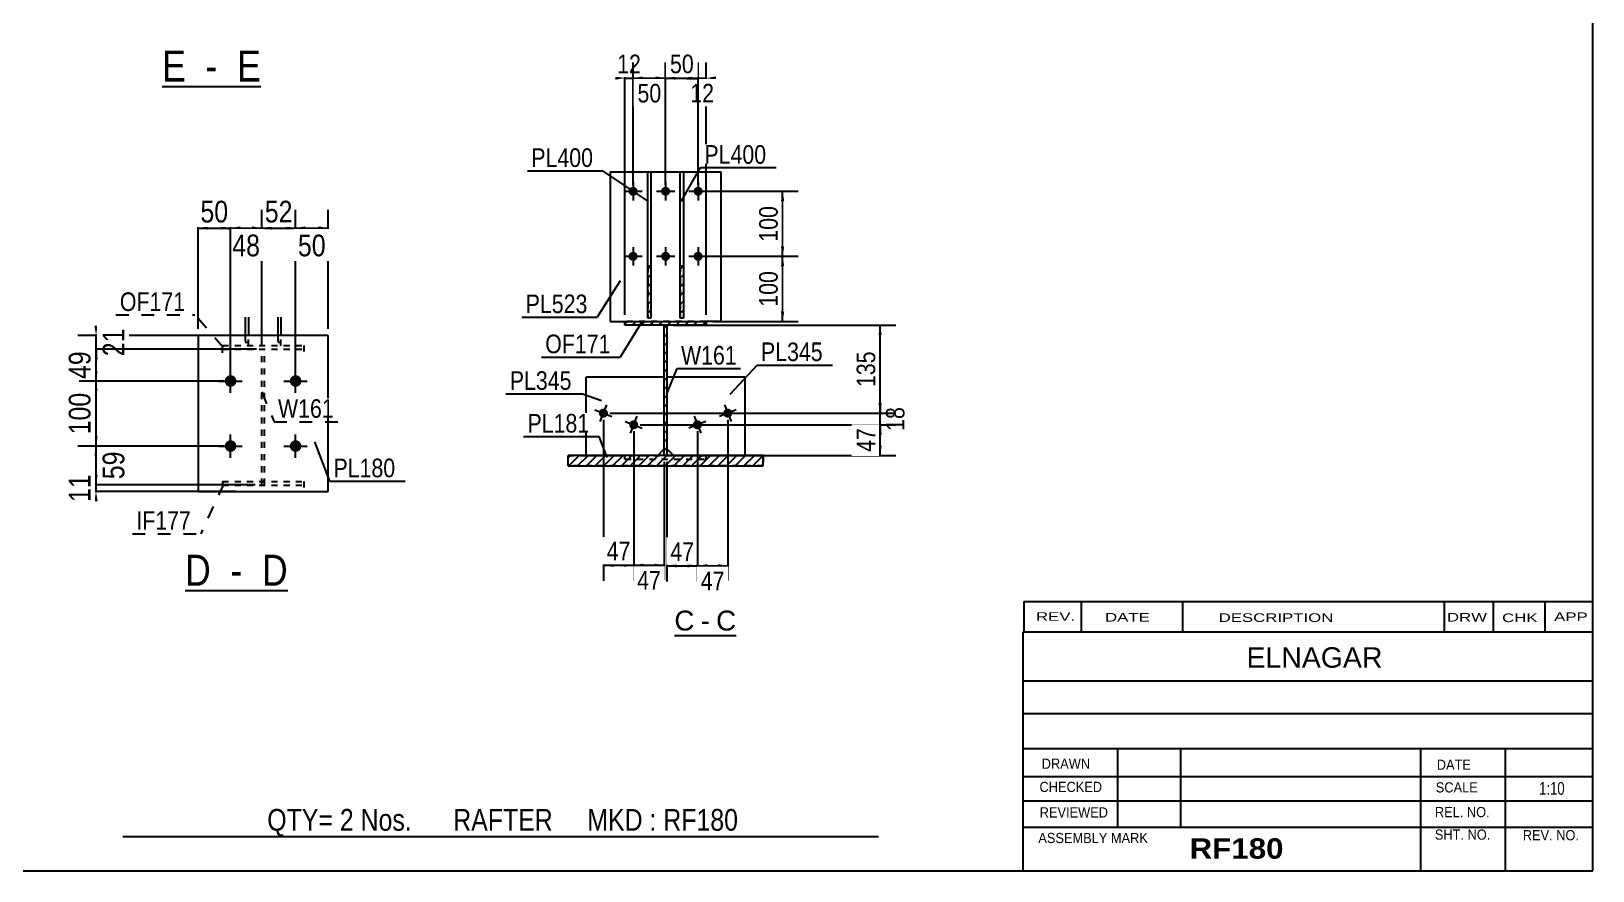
# Model space of a CAD drawing. Header units: millimetres. Extents: x -26 to 376, y -206 to 71.
# Drawn here: x 136.3 to 376.5, y -206.1 to -77.1 of the extents above; entities that cross this region are included whole.
import ezdxf

# ---------------------------------------------------------------- set-up
doc = ezdxf.new("R2010")
doc.units = ezdxf.units.MM
doc.linetypes.add('DXK_LINE_DOT1', pattern=[1.8814, 0.9407, -0.9407])
doc.linetypes.add('DXK_LINE_DOT2', pattern=[3.9198, 1.9599, -1.9599])
doc.styles.add('Arial', font='ARIAL.TTF', dxfattribs={"height": 0.2})
doc.styles.add('Arial Bold', font='ARIALBD.TTF', dxfattribs={"height": 0.2})
doc.styles.add('Arial Narrow', font='ARIALN.TTF', dxfattribs={"height": 0.2})

# ---------------------------------------------------------------- blocks, each defined once
blk = doc.blocks.new('Unknown-623535673-3405')
at = {"color": 5, "linetype": 'Continuous'}
for p, q in [((376.47, -206.14), (376.47, 70.86)), ((-23.53, -206.14), (376.47, -206.14))]:
    blk.add_line(p, q, dxfattribs=at)
blk = doc.blocks.new('Unknown-623535673-12 - 1298')
at = {"color": 7, "linetype": 'Continuous'}
blk.add_line((235.2, -169.95), (244.7, -169.95), dxfattribs=at)
at = {"color": 0, "linetype": 'Continuous'}
blk.add_wipeout([(238.28, -169.2), (238.28, -166), (235.2, -166), (235.2, -169.2)], dxfattribs=at)
blk.add_wipeout([(240.66, -169.2), (240.66, -166), (239.24, -166), (239.24, -169.2)], dxfattribs=at)
at = {"color": 96, "linetype": 'Continuous', "style": 'Arial'}
blk.add_text('C', height=3.06, dxfattribs=at).set_placement((235.2, -169.2))
at = {"color": 0, "linetype": 'Continuous'}
blk.add_wipeout([(244.7, -169.2), (244.7, -166), (241.62, -166), (241.62, -169.2)], dxfattribs=at)
at = {"color": 96, "linetype": 'Continuous', "style": 'Arial'}
for s, p in [('-', (239.24, -169.2)), ('C', (241.62, -169.2))]:
    blk.add_text(s, height=3.06, dxfattribs=at).set_placement(p)
blk = doc.blocks.new('Unknown-623535673-13 - 3703')
at = {"color": 7, "linetype": 'Continuous'}
blk.add_line((159.94, -163.07), (175.72, -163.07), dxfattribs=at)
at = {"color": 0, "linetype": 'Continuous'}
for points in [[(163.9, -162.32), (163.9, -157.32), (159.94, -157.32), (159.94, -162.32)], [(170.27, -162.32), (170.27, -157.32), (165.4, -157.32), (165.4, -162.32)], [(175.72, -162.32), (175.72, -157.32), (171.77, -157.32), (171.77, -162.32)]]:
    blk.add_wipeout(points, dxfattribs=at)
at = {"color": 6, "linetype": 'Continuous', "style": 'Arial Narrow'}
for s, height, p in [('D', 4.77, (159.94, -162.32)), ('D', 4.77, (171.77, -162.32)), (' - ', 4.772, (165.4, -162.32))]:
    blk.add_text(s, height=height, dxfattribs=at).set_placement(p)
blk = doc.blocks.new('Unknown-623535673-14 - 5403')
at = {"color": 7, "linetype": 'Continuous'}
blk.add_line((156.42, -85.55), (171.59, -85.55), dxfattribs=at)
at = {"color": 0, "linetype": 'Continuous'}
for points in [[(160.07, -84.8), (160.07, -79.8), (156.42, -79.8), (156.42, -84.8)], [(166.44, -84.8), (166.44, -79.8), (161.57, -79.8), (161.57, -84.8)], [(171.59, -84.8), (171.59, -79.8), (167.94, -79.8), (167.94, -84.8)]]:
    blk.add_wipeout(points, dxfattribs=at)
at = {"color": 6, "linetype": 'Continuous', "style": 'Arial Narrow'}
for s, height, p in [('E', 4.77, (156.42, -84.8)), ('E', 4.77, (167.94, -84.8)), (' - ', 4.772, (161.57, -84.8))]:
    blk.add_text(s, height=height, dxfattribs=at).set_placement(p)
blk = doc.blocks.new('Part-623535673-1302 - 1298')
at = {"linetype": 'Continuous'}
h = blk.add_hatch(dxfattribs=at)
h.set_pattern_fill('', scale=0.3, style=0, pattern_type=0)
h.set_pattern_definition([(45, (240.1043, -121.6747), (-0.67352, 0.67352), [])])
h.paths.add_polyline_path([(240.1, -122.27), (240.1, -121.67), (227.6, -121.67), (227.6, -122.27)])
at = {"color": 2, "linetype": 'Continuous'}
for p, q in [((227.6, -122.27), (227.6, -121.67)), ((227.6, -121.67), (240.1, -121.67)), ((240.1, -122.27), (227.6, -122.27)), ((240.1, -121.67), (240.1, -122.27))]:
    blk.add_line(p, q, dxfattribs=at)
blk = doc.blocks.new('Part-623535673-1320 - 1298')
at = {"color": 2, "linetype": 'Continuous'}
for p, q in [((225.35, -98.67), (225.35, -121.67)), ((225.35, -98.67), (242.35, -98.67)), ((242.35, -98.67), (242.35, -121.67)), ((225.35, -121.67), (227.6, -121.67)), ((242.35, -121.67), (240.1, -121.67))]:
    blk.add_line(p, q, dxfattribs=at)
at = {"color": 7, "linetype": 'DXK_LINE_DOT1'}
blk.add_line((240.1, -121.67), (227.6, -121.67), dxfattribs=at)
blk = doc.blocks.new('Part-623535673-1304 - 1298')
at = {"linetype": 'Continuous'}
h = blk.add_hatch(dxfattribs=at)
h.set_pattern_fill('', scale=0.3, style=0, pattern_type=0)
h.set_pattern_definition([(45, (248.8543, -142.2747), (-0.67352, 0.67352), [])])
h.paths.add_polyline_path([(248.85, -143.87), (248.85, -142.27), (218.85, -142.27), (218.85, -143.87)])
at = {"color": 7, "linetype": 'DXK_LINE_DOT1'}
for p, q in [((218.85, -143.87), (218.85, -142.27)), ((218.85, -142.27), (248.85, -142.27)), ((248.85, -143.87), (218.85, -143.87)), ((248.85, -142.27), (248.85, -143.87))]:
    blk.add_line(p, q, dxfattribs=at)
at = {"color": 2, "linetype": 'Continuous'}
for p, q in [((218.85, -143.87), (218.85, -142.27)), ((248.85, -142.27), (218.85, -142.27)), ((218.85, -143.87), (248.85, -143.87)), ((248.85, -143.87), (248.85, -142.27))]:
    blk.add_line(p, q, dxfattribs=at)
blk = doc.blocks.new('Part-623535673-1321 - 1298')
at = {"linetype": 'Continuous'}
h = blk.add_hatch(dxfattribs=at)
h.set_pattern_fill('', scale=0.3, style=0, pattern_type=0)
h.set_pattern_definition([(45, (236.6043, -113.1492), (-0.67352, 0.67352), [])])
h.paths.add_polyline_path([(236.6, -121.17), (236.6, -113.15), (236.1, -113.15), (236.1, -121.17)])
at = {"color": 2, "linetype": 'Continuous'}
for p, q in [((236.1, -113.15), (236.1, -98.67)), ((236.1, -98.67), (236.6, -98.67)), ((236.6, -98.67), (236.6, -113.15)), ((236.1, -121.17), (236.1, -113.15)), ((236.1, -113.15), (236.6, -113.15)), ((236.6, -113.15), (236.6, -121.17)), ((236.6, -121.17), (236.1, -121.17))]:
    blk.add_line(p, q, dxfattribs=at)
at = {"color": 7, "linetype": 'DXK_LINE_DOT1'}
for p, q in [((236.1, -113.15), (236.1, -121.17)), ((236.6, -113.15), (236.6, -121.17)), ((236.1, -120.17), (236.6, -120.17)), ((236.6, -121.17), (236.1, -121.17))]:
    blk.add_line(p, q, dxfattribs=at)
blk = doc.blocks.new('Part-623535673-1324 - 1298')
at = {"color": 2, "linetype": 'Continuous'}
for p, q in [((246.05, -130.27), (234.05, -130.27)), ((246.05, -130.27), (246.05, -142.27)), ((234.05, -141.27), (235.05, -142.27))]:
    blk.add_line(p, q, dxfattribs=at)
at = {"color": 7, "linetype": 'DXK_LINE_DOT1'}
for p, q in [((234.05, -130.27), (234.05, -141.27)), ((235.05, -142.27), (246.05, -142.27))]:
    blk.add_line(p, q, dxfattribs=at)
blk = doc.blocks.new('Part-623535673-1330 - 1298')
at = {"color": 7, "linetype": 'DXK_LINE_DOT1'}
for p, q in [((227.6, -142.87), (227.6, -142.27)), ((235.05, -142.27), (227.6, -142.27)), ((227.6, -142.87), (240.1, -142.87)), ((240.1, -142.87), (240.1, -142.27))]:
    blk.add_line(p, q, dxfattribs=at)
blk = doc.blocks.new('Part-623535673-1331 - 1298')
at = {"linetype": 'Continuous'}
h = blk.add_hatch(dxfattribs=at)
h.set_pattern_fill('', scale=0.3, style=0, pattern_type=0)
h.set_pattern_definition([(45, (234.0543, -122.2747), (-0.67352, 0.67352), [])])
h.paths.add_polyline_path([(234.05, -142.27), (234.05, -122.27), (233.65, -122.27), (233.65, -142.27)])
at = {"color": 2, "linetype": 'Continuous'}
for p, q in [((233.65, -142.27), (233.65, -122.27)), ((233.65, -122.27), (234.05, -122.27)), ((234.05, -122.27), (234.05, -142.27)), ((234.05, -142.27), (233.65, -142.27))]:
    blk.add_line(p, q, dxfattribs=at)
blk = doc.blocks.new('Bolt-623535673-1350 - 1298')
at = {"linetype": 'Continuous'}
for points in [[(229.55, -101.67, -1), (228.15, -101.67, -1)], [(234.55, -101.67, -1), (233.15, -101.67, -1)], [(239.55, -101.67, -1), (238.15, -101.67, -1)], [(229.55, -111.67, -1), (228.15, -111.67, -1)], [(234.55, -111.67, -1), (233.15, -111.67, -1)], [(239.55, -111.67, -1), (238.15, -111.67, -1)]]:
    blk.add_hatch(color=3, dxfattribs=at).paths.add_polyline_path(points)
at = {"color": 3, "linetype": 'Continuous'}
for p, q in [((228.85, -100.27), (228.85, -103.07)), ((233.85, -100.27), (233.85, -103.07)), ((238.85, -100.27), (238.85, -103.07)), ((227.45, -101.67), (230.25, -101.67)), ((232.45, -101.67), (235.25, -101.67)), ((237.45, -101.67), (240.25, -101.67)), ((228.85, -110.27), (228.85, -113.07)), ((233.85, -110.27), (233.85, -113.07)), ((238.85, -110.27), (238.85, -113.07)), ((227.45, -111.67), (230.25, -111.67)), ((232.45, -111.67), (235.25, -111.67)), ((237.45, -111.67), (240.25, -111.67))]:
    blk.add_line(p, q, dxfattribs=at)
blk = doc.blocks.new('Part-623535673-6574 - 1298')
at = {"color": 2, "linetype": 'Continuous'}
for p, q in [((233.65, -130.27), (221.65, -130.27)), ((221.65, -142.27), (221.65, -130.27)), ((232.65, -142.27), (233.65, -141.27))]:
    blk.add_line(p, q, dxfattribs=at)
at = {"color": 7, "linetype": 'DXK_LINE_DOT1'}
for p, q in [((233.65, -141.27), (233.65, -130.27)), ((221.65, -142.27), (227.6, -142.27))]:
    blk.add_line(p, q, dxfattribs=at)
blk = doc.blocks.new('Part-623535673-6586 - 1298')
at = {"linetype": 'Continuous'}
h = blk.add_hatch(dxfattribs=at)
h.set_pattern_fill('', scale=0.3, style=0, pattern_type=0)
h.set_pattern_definition([(45, (231.6043, -113.1492), (-0.67352, 0.67352), [])])
h.paths.add_polyline_path([(231.6, -121.17), (231.6, -113.15), (231.1, -113.15), (231.1, -121.17)])
at = {"color": 2, "linetype": 'Continuous'}
for p, q in [((231.1, -113.15), (231.1, -98.67)), ((231.1, -98.67), (231.6, -98.67)), ((231.6, -98.67), (231.6, -113.15)), ((231.1, -121.17), (231.1, -113.15)), ((231.1, -113.15), (231.6, -113.15)), ((231.6, -113.15), (231.6, -121.17)), ((231.6, -121.17), (231.1, -121.17))]:
    blk.add_line(p, q, dxfattribs=at)
at = {"color": 7, "linetype": 'DXK_LINE_DOT1'}
for p, q in [((231.1, -113.15), (231.1, -121.17)), ((231.6, -113.15), (231.6, -121.17)), ((231.1, -120.17), (231.6, -120.17)), ((231.6, -121.17), (231.1, -121.17))]:
    blk.add_line(p, q, dxfattribs=at)
blk = doc.blocks.new('Bolt-623535673-6595 - 1298')
at = {"linetype": 'Continuous'}
for points in [[(239, -138.23, -1), (238.5, -136.92, -1)], [(243.67, -136.44, -1), (243.17, -135.13, -1)]]:
    blk.add_hatch(color=3, dxfattribs=at).paths.add_polyline_path(points)
at = {"color": 3, "linetype": 'Continuous'}
for p, q in [((242.92, -134.48), (243.92, -137.09)), ((238.25, -136.27), (239.26, -138.88)), ((244.73, -135.28), (242.12, -136.29)), ((240.06, -137.07), (237.45, -138.07))]:
    blk.add_line(p, q, dxfattribs=at)
blk = doc.blocks.new('Bolt-623535673-6598 - 1298')
at = {"linetype": 'Continuous'}
for points in [[(224.54, -135.13, -1), (224.03, -136.44, -1)], [(229.2, -136.92, -1), (228.7, -138.23, -1)]]:
    blk.add_hatch(color=3, dxfattribs=at).paths.add_polyline_path(points)
at = {"color": 3, "linetype": 'Continuous'}
for p, q in [((223.78, -137.09), (224.79, -134.48)), ((222.98, -135.28), (225.59, -136.29)), ((228.45, -138.88), (229.46, -136.27)), ((227.65, -137.07), (230.26, -138.07))]:
    blk.add_line(p, q, dxfattribs=at)
blk = doc.blocks.new('Part-623535673-6654 - 3703')
at = {"color": 2, "linetype": 'Continuous'}
for p, q in [((169.19, -121.02), (169.19, -123.84)), ((169.69, -121.02), (169.69, -123.84))]:
    blk.add_line(p, q, dxfattribs=at)
at = {"color": 7, "linetype": 'DXK_LINE_DOT1'}
for p, q in [((169.19, -123.84), (169.19, -125.41)), ((169.19, -124.85), (169.69, -124.85)), ((169.69, -125.41), (169.69, -123.84))]:
    blk.add_line(p, q, dxfattribs=at)
blk = doc.blocks.new('Part-623535673-3735 - 3703')
at = {"color": 7, "linetype": 'DXK_LINE_DOT1'}
for p, q in [((171.74, -146.78), (171.74, -125.97)), ((172.14, -146.78), (172.14, -125.97)), ((171.74, -146.22), (172.14, -146.22))]:
    blk.add_line(p, q, dxfattribs=at)
blk = doc.blocks.new('Bolt-623535673-3736 - 3703')
at = {"linetype": 'Continuous'}
for points in [[(166.04, -130.84, -1), (167.84, -130.84, -1)], [(176.04, -130.84, -1), (177.84, -130.84, -1)], [(166.04, -140.84, -1), (167.84, -140.84, -1)], [(176.04, -140.84, -1), (177.84, -140.84, -1)]]:
    blk.add_hatch(color=3, dxfattribs=at).paths.add_polyline_path(points)
at = {"color": 3, "linetype": 'Continuous'}
for p, q in [((166.94, -132.64), (166.94, -129.04)), ((176.94, -132.64), (176.94, -129.04)), ((165.14, -130.84), (168.74, -130.84)), ((175.14, -130.84), (178.74, -130.84)), ((166.94, -142.64), (166.94, -139.04)), ((176.94, -142.64), (176.94, -139.04)), ((165.14, -140.84), (168.74, -140.84)), ((175.14, -140.84), (178.74, -140.84))]:
    blk.add_line(p, q, dxfattribs=at)
blk = doc.blocks.new('Part-623535673-3704 - 3703')
at = {"color": 2, "linetype": 'Continuous'}
for p, q in [((161.94, -123.84), (161.94, -147.84)), ((181.94, -123.84), (161.94, -123.84)), ((181.94, -147.84), (181.94, -123.84)), ((161.94, -147.84), (181.94, -147.84))]:
    blk.add_line(p, q, dxfattribs=at)
blk = doc.blocks.new('Part-623535673-3706 - 3703')
at = {"color": 7, "linetype": 'DXK_LINE_DOT1'}
for p, q in [((165.69, -125.37), (178.19, -125.37)), ((165.69, -126.53), (165.69, -125.37)), ((165.69, -125.97), (178.19, -125.97)), ((178.19, -125.37), (178.19, -126.53))]:
    blk.add_line(p, q, dxfattribs=at)
blk = doc.blocks.new('Part-623535673-3707 - 3703')
at = {"color": 7, "linetype": 'DXK_LINE_DOT1'}
for p, q in [((165.69, -146.27), (178.19, -146.27)), ((165.69, -146.27), (165.69, -147.39)), ((178.19, -146.27), (178.19, -147.39)), ((165.69, -146.86), (178.19, -146.86))]:
    blk.add_line(p, q, dxfattribs=at)
blk = doc.blocks.new('Part-623535673-3710 - 3703')
at = {"color": 2, "linetype": 'Continuous'}
for p, q in [((174.19, -121.02), (174.19, -123.84)), ((174.69, -121.02), (174.69, -123.84))]:
    blk.add_line(p, q, dxfattribs=at)
at = {"color": 7, "linetype": 'DXK_LINE_DOT1'}
for p, q in [((174.19, -123.84), (174.19, -125.41)), ((174.19, -124.85), (174.69, -124.85)), ((174.69, -125.41), (174.69, -123.84))]:
    blk.add_line(p, q, dxfattribs=at)
blk = doc.blocks.new('StraightDimension-623535673-8353 - 1298')
at = {"linetype": 'Continuous'}
for points in [[(226.1, -84.02), (227.6, -84.27), (226.1, -84.52)], [(230.35, -84.52), (228.85, -84.27), (230.35, -84.02)]]:
    blk.add_hatch(color=7, dxfattribs=at).paths.add_polyline_path(points)
at = {"color": 7, "linetype": 'Continuous'}
for p, q in [((227.6, -120.67), (227.6, -82.02)), ((228.85, -100.67), (228.85, -82.02)), ((227.6, -84.27), (228.85, -84.27))]:
    blk.add_line(p, q, dxfattribs=at)
at = {"color": 0}
blk.add_wipeout([(230.66, -84.12), (230.66, -79.92), (225.8, -79.92), (225.8, -84.12)], dxfattribs=at)
at = {"color": 3, "style": 'Arial Narrow'}
blk.add_text('12', height=2.863, dxfattribs=at).set_placement((226.4, -83.52))
blk = doc.blocks.new('StraightDimension-623535673-8350 - 1298')
at = {"linetype": 'Continuous'}
for points in [[(237.35, -84.02), (238.85, -84.27), (237.35, -84.52)], [(241.6, -84.52), (240.1, -84.27), (241.6, -84.02)]]:
    blk.add_hatch(color=7, dxfattribs=at).paths.add_polyline_path(points)
at = {"color": 7, "linetype": 'Continuous'}
for p, q in [((238.85, -100.67), (238.85, -81.87)), ((240.1, -120.67), (240.1, -81.87)), ((238.85, -84.27), (240.1, -84.27))]:
    blk.add_line(p, q, dxfattribs=at)
at = {"color": 0}
blk.add_wipeout([(241.91, -88.62), (241.91, -84.42), (237.05, -84.42), (237.05, -88.62)], dxfattribs=at)
at = {"color": 3, "style": 'Arial Narrow'}
blk.add_text('12', height=2.863, dxfattribs=at).set_placement((237.65, -88.02))
blk = doc.blocks.new('StraightDimension-623535673-8309 - 1298')
at = {"linetype": 'Continuous'}
for points in [[(225.79, -159.42), (224.29, -159.17), (225.79, -158.92)], [(227.45, -158.92), (228.95, -159.17), (227.45, -159.42)]]:
    blk.add_hatch(color=7, dxfattribs=at).paths.add_polyline_path(points)
at = {"color": 7, "linetype": 'Continuous'}
for p, q in [((224.29, -136.79), (224.29, -161.57)), ((228.95, -138.57), (228.95, -161.57)), ((224.29, -159.17), (228.95, -159.17))]:
    blk.add_line(p, q, dxfattribs=at)
at = {"color": 0}
blk.add_wipeout([(229.05, -159.02), (229.05, -154.82), (224.19, -154.82), (224.19, -159.02)], dxfattribs=at)
at = {"color": 3, "style": 'Arial Narrow'}
blk.add_text('47', height=2.863, dxfattribs=at).set_placement((224.79, -158.42))
blk = doc.blocks.new('StraightDimension-623535673-8376 - 1298')
at = {"linetype": 'Continuous'}
for points in [[(267.1, -134.29), (266.85, -135.79), (266.6, -134.29)], [(266.6, -139.07), (266.85, -137.57), (267.1, -139.07)]]:
    blk.add_hatch(color=7, dxfattribs=at).paths.add_polyline_path(points)
at = {"color": 7, "linetype": 'Continuous'}
for p, q in [((225.29, -135.79), (269.1, -135.79)), ((266.85, -137.57), (266.85, -135.79)), ((229.95, -137.57), (269.1, -137.57))]:
    blk.add_line(p, q, dxfattribs=at)
at = {"color": 0}
blk.add_wipeout([(271.2, -134.25), (267, -134.25), (267, -139.11), (271.2, -139.11)], dxfattribs=at)
at = {"color": 3, "style": 'Arial Narrow'}
blk.add_text('18', height=2.863, rotation=90.0002, dxfattribs=at).set_placement((270.6, -138.51))
blk = doc.blocks.new('StraightDimension-623535673-8330 - 1298')
at = {"linetype": 'Continuous'}
for points in [[(235.55, -159.5), (234.05, -159.25), (235.55, -159)], [(237.25, -159), (238.75, -159.25), (237.25, -159.5)]]:
    blk.add_hatch(color=7, dxfattribs=at).paths.add_polyline_path(points)
at = {"color": 7, "linetype": 'Continuous'}
for p, q in [((238.75, -138.57), (238.75, -161.65)), ((234.05, -143.27), (234.05, -161.65)), ((234.05, -159.25), (238.75, -159.25))]:
    blk.add_line(p, q, dxfattribs=at)
at = {"color": 0}
blk.add_wipeout([(238.83, -159.1), (238.83, -154.9), (233.98, -154.9), (233.98, -159.1)], dxfattribs=at)
at = {"color": 3, "style": 'Arial Narrow'}
blk.add_text('47', height=2.863, dxfattribs=at).set_placement((234.58, -158.5))
blk = doc.blocks.new('StraightDimension-623535673-8377 - 1298')
at = {"linetype": 'Continuous'}
for points in [[(266.6, -139.07), (266.85, -137.57), (267.1, -139.07)], [(267.1, -140.77), (266.85, -142.27), (266.6, -140.77)]]:
    blk.add_hatch(color=7, dxfattribs=at).paths.add_polyline_path(points)
at = {"color": 7, "linetype": 'Continuous'}
for p, q in [((229.95, -137.57), (269.25, -137.57)), ((266.85, -142.27), (266.85, -137.57)), ((235.05, -142.27), (269.25, -142.27))]:
    blk.add_line(p, q, dxfattribs=at)
at = {"color": 0}
blk.add_wipeout([(266.7, -137.5), (262.5, -137.5), (262.5, -142.35), (266.7, -142.35)], dxfattribs=at)
at = {"color": 3, "style": 'Arial Narrow'}
blk.add_text('47', height=2.863, rotation=90.0002, dxfattribs=at).set_placement((266.1, -141.75))
blk = doc.blocks.new('StraightDimension-623535673-1767 - 1298')
at = {"linetype": 'Continuous'}
for points in [[(251.6, -113.17), (251.85, -111.67), (252.1, -113.17)], [(252.1, -120.17), (251.85, -121.67), (251.6, -120.17)]]:
    blk.add_hatch(color=7, dxfattribs=at).paths.add_polyline_path(points)
at = {"color": 7, "linetype": 'Continuous'}
for p, q in [((239.85, -111.67), (254.25, -111.67)), ((251.85, -121.67), (251.85, -111.67)), ((241.1, -121.67), (254.25, -121.67))]:
    blk.add_line(p, q, dxfattribs=at)
at = {"color": 0}
blk.add_wipeout([(251.7, -113.33), (247.5, -113.33), (247.5, -120.02), (251.7, -120.02)], dxfattribs=at)
at = {"color": 3, "style": 'Arial Narrow'}
blk.add_text('100', height=2.863, rotation=90.0002, dxfattribs=at).set_placement((251.1, -119.42))
blk = doc.blocks.new('StraightDimension-623535673-8352 - 1298')
at = {"linetype": 'Continuous'}
for points in [[(230.35, -84.52), (228.85, -84.27), (230.35, -84.02)], [(232.35, -84.02), (233.85, -84.27), (232.35, -84.52)]]:
    blk.add_hatch(color=7, dxfattribs=at).paths.add_polyline_path(points)
at = {"color": 7, "linetype": 'Continuous'}
for p, q in [((228.85, -100.67), (228.85, -81.87)), ((233.85, -100.67), (233.85, -81.87)), ((228.85, -84.27), (233.85, -84.27))]:
    blk.add_line(p, q, dxfattribs=at)
at = {"color": 0}
blk.add_wipeout([(233.78, -88.62), (233.78, -84.42), (228.93, -84.42), (228.93, -88.62)], dxfattribs=at)
at = {"color": 3, "style": 'Arial Narrow'}
blk.add_text('50', height=2.863, dxfattribs=at).set_placement((229.53, -88.02))
blk = doc.blocks.new('StraightDimension-623535673-1766 - 1298')
at = {"linetype": 'Continuous'}
for points in [[(251.6, -103.17), (251.85, -101.67), (252.1, -103.17)], [(252.1, -110.17), (251.85, -111.67), (251.6, -110.17)]]:
    blk.add_hatch(color=7, dxfattribs=at).paths.add_polyline_path(points)
at = {"color": 7, "linetype": 'Continuous'}
for p, q in [((239.85, -101.67), (254.25, -101.67)), ((251.85, -111.67), (251.85, -101.67)), ((239.85, -111.67), (254.25, -111.67))]:
    blk.add_line(p, q, dxfattribs=at)
at = {"color": 0}
blk.add_wipeout([(251.7, -103.33), (247.5, -103.33), (247.5, -110.02), (251.7, -110.02)], dxfattribs=at)
at = {"color": 3, "style": 'Arial Narrow'}
blk.add_text('100', height=2.863, rotation=90.0002, dxfattribs=at).set_placement((251.1, -109.42))
blk = doc.blocks.new('StraightDimension-623535673-8308 - 1298')
at = {"linetype": 'Continuous'}
for points in [[(230.45, -159.42), (228.95, -159.17), (230.45, -158.92)], [(232.15, -158.92), (233.65, -159.17), (232.15, -159.42)]]:
    blk.add_hatch(color=7, dxfattribs=at).paths.add_polyline_path(points)
at = {"color": 7, "linetype": 'Continuous'}
for p, q in [((228.95, -138.57), (228.95, -161.42)), ((233.65, -143.27), (233.65, -161.42)), ((228.95, -159.17), (233.65, -159.17))]:
    blk.add_line(p, q, dxfattribs=at)
at = {"color": 0}
blk.add_wipeout([(233.73, -163.52), (233.73, -159.32), (228.88, -159.32), (228.88, -163.52)], dxfattribs=at)
at = {"color": 3, "style": 'Arial Narrow'}
blk.add_text('47', height=2.863, dxfattribs=at).set_placement((229.48, -162.92))
blk = doc.blocks.new('StraightDimension-623535673-8329 - 1298')
at = {"linetype": 'Continuous'}
for points in [[(240.25, -159.5), (238.75, -159.25), (240.25, -159)], [(241.92, -159), (243.42, -159.25), (241.92, -159.5)]]:
    blk.add_hatch(color=7, dxfattribs=at).paths.add_polyline_path(points)
at = {"color": 7, "linetype": 'Continuous'}
for p, q in [((243.42, -136.79), (243.42, -161.5)), ((238.75, -138.57), (238.75, -161.5)), ((238.75, -159.25), (243.42, -159.25))]:
    blk.add_line(p, q, dxfattribs=at)
at = {"color": 0}
blk.add_wipeout([(243.52, -163.6), (243.52, -159.4), (238.66, -159.4), (238.66, -163.6)], dxfattribs=at)
at = {"color": 3, "style": 'Arial Narrow'}
blk.add_text('47', height=2.863, dxfattribs=at).set_placement((239.26, -163))
blk = doc.blocks.new('StraightDimension-623535673-8351 - 1298')
at = {"linetype": 'Continuous'}
for points in [[(235.35, -84.52), (233.85, -84.27), (235.35, -84.02)], [(237.35, -84.02), (238.85, -84.27), (237.35, -84.52)]]:
    blk.add_hatch(color=7, dxfattribs=at).paths.add_polyline_path(points)
at = {"color": 7, "linetype": 'Continuous'}
for p, q in [((233.85, -100.67), (233.85, -82.02)), ((238.85, -100.67), (238.85, -82.02)), ((233.85, -84.27), (238.85, -84.27))]:
    blk.add_line(p, q, dxfattribs=at)
at = {"color": 0}
blk.add_wipeout([(238.78, -84.12), (238.78, -79.92), (233.93, -79.92), (233.93, -84.12)], dxfattribs=at)
at = {"color": 3, "style": 'Arial Narrow'}
blk.add_text('50', height=2.863, dxfattribs=at).set_placement((234.53, -83.52))
blk = doc.blocks.new('StraightDimension-623535673-8375 - 1298')
at = {"linetype": 'Continuous'}
for points in [[(266.6, -123.77), (266.85, -122.27), (267.1, -123.77)], [(267.1, -134.29), (266.85, -135.79), (266.6, -134.29)]]:
    blk.add_hatch(color=7, dxfattribs=at).paths.add_polyline_path(points)
at = {"color": 7, "linetype": 'Continuous'}
for p, q in [((235.05, -122.27), (269.25, -122.27)), ((266.85, -135.79), (266.85, -122.27)), ((225.29, -135.79), (269.25, -135.79))]:
    blk.add_line(p, q, dxfattribs=at)
at = {"color": 0}
blk.add_wipeout([(266.7, -125.69), (262.5, -125.69), (262.5, -132.37), (266.7, -132.37)], dxfattribs=at)
at = {"color": 3, "style": 'Arial Narrow'}
blk.add_text('135', height=2.863, rotation=90.0002, dxfattribs=at).set_placement((266.1, -131.77))
blk = doc.blocks.new('StraightDimension-623535673-3978 - 3703')
at = {"linetype": 'Continuous'}
for points in [[(173.24, -107.57), (171.74, -107.32), (173.24, -107.07)], [(175.44, -107.07), (176.94, -107.32), (175.44, -107.57)]]:
    blk.add_hatch(color=4, dxfattribs=at).paths.add_polyline_path(points)
at = {"color": 4, "linetype": 'Continuous'}
for p, q in [((171.74, -125.32), (171.74, -104.72)), ((176.94, -129.84), (176.94, -104.72)), ((171.74, -107.32), (176.94, -107.32))]:
    blk.add_line(p, q, dxfattribs=at)
at = {"color": 0}
blk.add_wipeout([(177.17, -107.17), (177.17, -102.27), (171.5, -102.27), (171.5, -107.17)], dxfattribs=at)
at = {"color": 4, "style": 'Arial Narrow'}
blk.add_text('52', height=3.34, dxfattribs=at).set_placement((172.2, -106.47))
blk = doc.blocks.new('StraightDimension-623535673-3922 - 3703')
at = {"linetype": 'Continuous'}
for points in [[(146.49, -122.34), (146.24, -123.84), (145.99, -122.34)], [(145.99, -127.46), (146.24, -125.96), (146.49, -127.46)]]:
    blk.add_hatch(color=4, dxfattribs=at).paths.add_polyline_path(points)
at = {"color": 4, "linetype": 'Continuous'}
for p, q in [((162.27, -123.84), (143.44, -123.84)), ((146.24, -125.96), (146.24, -123.84)), ((170.94, -125.96), (143.44, -125.96))]:
    blk.add_line(p, q, dxfattribs=at)
at = {"color": 0}
blk.add_wipeout([(151.29, -122.07), (146.39, -122.07), (146.39, -127.73), (151.29, -127.73)], dxfattribs=at)
at = {"color": 4, "style": 'Arial Narrow'}
blk.add_text('21', height=3.34, rotation=90.0002, dxfattribs=at).set_placement((150.59, -127.03))
blk = doc.blocks.new('StraightDimension-623535673-3923 - 3703')
at = {"linetype": 'Continuous'}
for points in [[(145.99, -127.46), (146.24, -125.96), (146.49, -127.46)], [(146.49, -129.34), (146.24, -130.84), (145.99, -129.34)]]:
    blk.add_hatch(color=4, dxfattribs=at).paths.add_polyline_path(points)
at = {"color": 4, "linetype": 'Continuous'}
for p, q in [((170.94, -125.96), (143.64, -125.96)), ((146.24, -130.84), (146.24, -125.96)), ((165.94, -130.84), (143.64, -130.84))]:
    blk.add_line(p, q, dxfattribs=at)
at = {"color": 0}
blk.add_wipeout([(146.09, -125.57), (141.19, -125.57), (141.19, -131.23), (146.09, -131.23)], dxfattribs=at)
at = {"color": 4, "style": 'Arial Narrow'}
blk.add_text('49', height=3.34, rotation=90.0002, dxfattribs=at).set_placement((145.39, -130.53))
blk = doc.blocks.new('StraightDimension-623535673-3924 - 3703')
at = {"linetype": 'Continuous'}
for points in [[(145.99, -132.34), (146.24, -130.84), (146.49, -132.34)], [(146.49, -139.34), (146.24, -140.84), (145.99, -139.34)]]:
    blk.add_hatch(color=4, dxfattribs=at).paths.add_polyline_path(points)
at = {"color": 4, "linetype": 'Continuous'}
for p, q in [((165.94, -130.84), (143.64, -130.84)), ((146.24, -140.84), (146.24, -130.84)), ((165.94, -140.84), (143.64, -140.84))]:
    blk.add_line(p, q, dxfattribs=at)
at = {"color": 0}
blk.add_wipeout([(146.09, -131.94), (141.19, -131.94), (141.19, -139.74), (146.09, -139.74)], dxfattribs=at)
at = {"color": 4, "style": 'Arial Narrow'}
blk.add_text('100', height=3.34, rotation=90.0002, dxfattribs=at).set_placement((145.39, -139.04))
blk = doc.blocks.new('StraightDimension-623535673-3925 - 3703')
at = {"linetype": 'Continuous'}
for points in [[(145.99, -142.34), (146.24, -140.84), (146.49, -142.34)], [(146.49, -145.28), (146.24, -146.78), (145.99, -145.28)]]:
    blk.add_hatch(color=4, dxfattribs=at).paths.add_polyline_path(points)
at = {"color": 4, "linetype": 'Continuous'}
for p, q in [((165.94, -140.84), (143.44, -140.84)), ((146.24, -146.78), (146.24, -140.84)), ((170.74, -146.78), (143.44, -146.78))]:
    blk.add_line(p, q, dxfattribs=at)
at = {"color": 0}
blk.add_wipeout([(151.29, -140.98), (146.39, -140.98), (146.39, -146.64), (151.29, -146.64)], dxfattribs=at)
at = {"color": 4, "style": 'Arial Narrow'}
blk.add_text('59', height=3.34, rotation=90.0002, dxfattribs=at).set_placement((150.59, -145.94))
blk = doc.blocks.new('StraightDimension-623535673-3926 - 3703')
at = {"linetype": 'Continuous'}
for points in [[(146.49, -145.28), (146.24, -146.78), (145.99, -145.28)], [(145.99, -149.34), (146.24, -147.84), (146.49, -149.34)]]:
    blk.add_hatch(color=4, dxfattribs=at).paths.add_polyline_path(points)
at = {"color": 4, "linetype": 'Continuous'}
for p, q in [((170.74, -146.78), (143.64, -146.78)), ((167.77, -147.84), (143.64, -147.84)), ((146.24, -147.84), (146.24, -146.78))]:
    blk.add_line(p, q, dxfattribs=at)
at = {"color": 0}
blk.add_wipeout([(146.09, -144.48), (141.19, -144.48), (141.19, -150.14), (146.09, -150.14)], dxfattribs=at)
at = {"color": 4, "style": 'Arial Narrow'}
blk.add_text('11', height=3.34, rotation=90.0002, dxfattribs=at).set_placement((145.39, -149.44))
blk = doc.blocks.new('StraightDimension-623535673-3977 - 3703')
at = {"linetype": 'Continuous'}
for points in [[(178.44, -107.57), (176.94, -107.32), (178.44, -107.07)], [(180.44, -107.07), (181.94, -107.32), (180.44, -107.57)]]:
    blk.add_hatch(color=4, dxfattribs=at).paths.add_polyline_path(points)
at = {"color": 4, "linetype": 'Continuous'}
for p, q in [((176.94, -129.84), (176.94, -104.52)), ((181.94, -122.84), (181.94, -104.52)), ((176.94, -107.32), (181.94, -107.32))]:
    blk.add_line(p, q, dxfattribs=at)
at = {"color": 0}
blk.add_wipeout([(182.27, -112.37), (182.27, -107.47), (176.6, -107.47), (176.6, -112.37)], dxfattribs=at)
at = {"color": 4, "style": 'Arial Narrow'}
blk.add_text('50', height=3.34, dxfattribs=at).set_placement((177.3, -111.67))
blk = doc.blocks.new('StraightDimension-623535673-3979 - 3703')
at = {"linetype": 'Continuous'}
for points in [[(168.44, -107.57), (166.94, -107.32), (168.44, -107.07)], [(170.24, -107.07), (171.74, -107.32), (170.24, -107.57)]]:
    blk.add_hatch(color=4, dxfattribs=at).paths.add_polyline_path(points)
at = {"color": 4, "linetype": 'Continuous'}
for p, q in [((166.94, -129.84), (166.94, -104.52)), ((171.74, -125.32), (171.74, -104.52)), ((166.94, -107.32), (171.74, -107.32))]:
    blk.add_line(p, q, dxfattribs=at)
at = {"color": 0}
blk.add_wipeout([(172.17, -112.37), (172.17, -107.47), (166.5, -107.47), (166.5, -112.37)], dxfattribs=at)
at = {"color": 4, "style": 'Arial Narrow'}
blk.add_text('48', height=3.34, dxfattribs=at).set_placement((167.2, -111.67))
blk = doc.blocks.new('StraightDimension-623535673-3980 - 3703')
at = {"linetype": 'Continuous'}
for points in [[(163.44, -107.57), (161.94, -107.32), (163.44, -107.07)], [(165.44, -107.07), (166.94, -107.32), (165.44, -107.57)]]:
    blk.add_hatch(color=4, dxfattribs=at).paths.add_polyline_path(points)
at = {"color": 4, "linetype": 'Continuous'}
for p, q in [((161.94, -122.84), (161.94, -104.72)), ((166.94, -129.84), (166.94, -104.72)), ((161.94, -107.32), (166.94, -107.32))]:
    blk.add_line(p, q, dxfattribs=at)
at = {"color": 0}
blk.add_wipeout([(167.27, -107.17), (167.27, -102.27), (161.6, -102.27), (161.6, -107.17)], dxfattribs=at)
at = {"color": 4, "style": 'Arial Narrow'}
blk.add_text('50', height=3.34, dxfattribs=at).set_placement((162.3, -106.47))
blk = doc.blocks.new('CBS_CALLOFF-623535673-9920')
at = {"color": 7, "linetype": 'Continuous'}
blk.add_line((150.35, -200.87), (266.58, -200.89), dxfattribs=at)
at = {"color": 3, "linetype": 'Continuous', "style": 'Arial Narrow'}
blk.add_text('QTY= 2 Nos.      RAFTER     MKD : RF180', height=3.3405, dxfattribs=at).set_placement((172.58, -199.98))
blk = doc.blocks.new('CBS_NAME_BLOG-623535673-9921')
at = {"color": 7, "linetype": 'Continuous'}
for p, q in [((288.88, -169.39), (376.4, -169.39)), ((288.88, -206.09), (288.88, -169.39)), ((288.88, -176.92), (376.4, -176.92)), ((288.96, -181.98), (376.47, -181.98)), ((288.88, -187.35), (376.4, -187.35)), ((303.41, -199.45), (303.41, -187.35)), ((363.06, -206.09), (363.06, -187.35)), ((313.09, -199.43), (313.09, -187.36)), ((350.01, -206.09), (350.01, -187.36)), ((288.89, -191.65), (376.47, -191.63)), ((288.88, -195.39), (376.4, -195.39)), ((288.88, -199.44), (376.4, -199.44)), ((288.88, -206.14), (376.47, -206.14))]:
    blk.add_line(p, q, dxfattribs=at)
at = {"color": 3, "linetype": 'Continuous', "style": 'Arial'}
blk.add_text('ELNAGAR', height=3.133, dxfattribs=at).set_placement((323.21, -174.91))
at = {"color": 3, "linetype": 'Continuous'}
for s, height, style, width, p in [('DRAWN', 1.566, 'Arial', 0.9, (291.71, -190.46)), ('DATE', 1.566, 'Arial', 0.9, (352.48, -190.62)), ('CHECKED', 1.566, 'Arial', 0.9, (291.37, -194.03)), ('SCALE', 1.566, 'Arial', 0.9, (352.33, -194.1)), ('1:10', 1.957, 'Arial Narrow', 0.9, (368.22, -194.45)), ('REVIEWED', 1.566, 'Arial', 0.9, (291.4, -197.95)), ('REL. NO.', 1.566, 'Arial', 0.9, (352.19, -197.9)), ('ASSEMBLY MARK', 1.5663, 'Arial', 0.9, (291.19, -201.88)), ('RF180', 3.131, 'Arial Bold', 1.1, (314.46, -204.28)), ('SHT. NO.', 1.566, 'Arial', 0.9, (352.18, -201.36)), ('REV. NO.', 1.566, 'Arial', 0.9, (365.71, -201.45))]:
    blk.add_text(s, height=height, dxfattribs=dict(at, style=style, width=width)).set_placement(p)
blk = doc.blocks.new('CBS_REVISION-623535673-9922')
at = {"color": 7, "linetype": 'Continuous'}
for p, q in [((288.97, -164.75), (288.97, -169.39)), ((288.97, -164.76), (376.47, -164.76)), ((297.76, -164.76), (297.76, -169.39)), ((313.36, -164.75), (313.36, -169.32)), ((353.61, -164.76), (353.61, -169.38)), ((361.16, -164.76), (361.16, -169.39)), ((369.1, -164.76), (369.1, -169.39)), ((288.97, -169.39), (376.46, -169.39))]:
    blk.add_line(p, q, dxfattribs=at)
at = {"color": 7, "style": 'Arial Narrow', "width": 1.7}
for s, height, p in [('REV.', 1.326, (290.83, -167.71)), ('DATE', 1.326, (301.45, -167.82)), ('DESCRIPTION', 1.3257, (318.93, -167.88)), ('DRW', 1.326, (354.04, -167.82)), ('CHK', 1.326, (362.53, -167.91)), ('APP', 1.326, (370.53, -167.75))]:
    blk.add_text(s, height=height, dxfattribs=at).set_placement(p)
blk = doc.blocks.new('Mark-623535673-1985 - 1298')
at = {"color": 0}
blk.add_wipeout([(244.8, -128.31), (244.8, -125.31), (236.22, -125.31), (236.22, -128.31)], dxfattribs=at)
blk.add_wipeout([(244.8, -128.31), (244.8, -125.31), (236.22, -125.31), (236.22, -128.31)], dxfattribs=at)
at = {"color": 7, "linetype": 'Continuous'}
for p, q in [((234.05, -132.82), (235.62, -128.91)), ((235.62, -128.91), (245.4, -128.91))]:
    blk.add_line(p, q, dxfattribs=at)
at = {"color": 3, "style": 'Arial Narrow'}
blk.add_text('W161', height=2.863, dxfattribs=at).set_placement((236.22, -128.31))
blk = doc.blocks.new('Mark-623535673-1970 - 1298')
at = {"color": 7, "linetype": 'Continuous'}
blk.add_line((224.88, -142.62), (223.62, -139.37), dxfattribs=at)
at = {"color": 0}
blk.add_wipeout([(222.12, -138.77), (222.12, -135.77), (212.61, -135.77), (212.61, -138.77)], dxfattribs=at)
blk.add_wipeout([(222.12, -138.77), (222.12, -135.77), (212.61, -135.77), (212.61, -138.77)], dxfattribs=at)
at = {"color": 7, "linetype": 'Continuous'}
blk.add_line((212.01, -139.37), (223.62, -139.37), dxfattribs=at)
at = {"color": 3, "style": 'Arial Narrow'}
blk.add_text('PL181', height=2.863, dxfattribs=at).set_placement((212.61, -138.77))
blk = doc.blocks.new('Mark-623535673-1967 - 1298')
at = {"color": 7, "linetype": 'Continuous'}
blk.add_line((230.13, -121.82), (226.88, -127.17), dxfattribs=at)
at = {"color": 0}
blk.add_wipeout([(225.38, -126.57), (225.38, -123.57), (215.34, -123.57), (215.34, -126.57)], dxfattribs=at)
blk.add_wipeout([(225.38, -126.57), (225.38, -123.57), (215.34, -123.57), (215.34, -126.57)], dxfattribs=at)
at = {"color": 7, "linetype": 'Continuous'}
blk.add_line((214.74, -127.17), (226.88, -127.17), dxfattribs=at)
at = {"color": 3, "style": 'Arial Narrow'}
blk.add_text('OF171', height=2.863, dxfattribs=at).set_placement((215.34, -126.57))
blk = doc.blocks.new('Mark-623535673-1973 - 1298')
at = {"color": 7, "linetype": 'Continuous'}
blk.add_line((226.87, -115.45), (223.34, -121.01), dxfattribs=at)
at = {"color": 0}
blk.add_wipeout([(221.84, -120.41), (221.84, -117.41), (212.34, -117.41), (212.34, -120.41)], dxfattribs=at)
blk.add_wipeout([(221.84, -120.41), (221.84, -117.41), (212.34, -117.41), (212.34, -120.41)], dxfattribs=at)
at = {"color": 7, "linetype": 'Continuous'}
blk.add_line((211.74, -121.01), (223.34, -121.01), dxfattribs=at)
at = {"color": 3, "style": 'Arial Narrow'}
blk.add_text('PL523', height=2.863, dxfattribs=at).set_placement((212.34, -120.41))
blk = doc.blocks.new('Mark-623535673-1976 - 1298')
at = {"color": 0}
blk.add_wipeout([(249.34, -97.44), (249.34, -94.44), (239.83, -94.44), (239.83, -97.44)], dxfattribs=at)
blk.add_wipeout([(249.34, -97.44), (249.34, -94.44), (239.83, -94.44), (239.83, -97.44)], dxfattribs=at)
at = {"color": 7, "linetype": 'Continuous'}
for p, q in [((236.23, -103.23), (239.23, -98.04)), ((239.23, -98.04), (250.84, -98.04))]:
    blk.add_line(p, q, dxfattribs=at)
at = {"color": 3, "style": 'Arial Narrow'}
blk.add_text('PL400', height=2.863, dxfattribs=at).set_placement((239.83, -97.44))
blk = doc.blocks.new('Mark-623535673-1979 - 1298')
at = {"color": 0}
blk.add_wipeout([(258.03, -127.78), (258.03, -124.78), (248.53, -124.78), (248.53, -127.78)], dxfattribs=at)
blk.add_wipeout([(258.03, -127.78), (258.03, -124.78), (248.53, -124.78), (248.53, -127.78)], dxfattribs=at)
at = {"color": 7, "linetype": 'Continuous'}
for p, q in [((243.8, -132.85), (247.93, -128.38)), ((247.93, -128.38), (259.53, -128.38))]:
    blk.add_line(p, q, dxfattribs=at)
at = {"color": 3, "style": 'Arial Narrow'}
blk.add_text('PL345', height=2.863, dxfattribs=at).set_placement((248.53, -127.78))
blk = doc.blocks.new('Mark-623535673-6789 - 1298')
at = {"color": 7, "linetype": 'Continuous'}
blk.add_line((224, -133.91), (220.9, -132.8), dxfattribs=at)
at = {"color": 0}
blk.add_wipeout([(219.4, -132.2), (219.4, -129.2), (209.89, -129.2), (209.89, -132.2)], dxfattribs=at)
blk.add_wipeout([(219.4, -132.2), (219.4, -129.2), (209.89, -129.2), (209.89, -132.2)], dxfattribs=at)
at = {"color": 7, "linetype": 'Continuous'}
blk.add_line((209.29, -132.8), (220.9, -132.8), dxfattribs=at)
at = {"color": 3, "style": 'Arial Narrow'}
blk.add_text('PL345', height=2.863, dxfattribs=at).set_placement((209.89, -132.2))
blk = doc.blocks.new('Mark-623535673-6792 - 1298')
at = {"color": 7, "linetype": 'Continuous'}
blk.add_line((231.23, -103.23), (224.2, -98.53), dxfattribs=at)
at = {"color": 0}
blk.add_wipeout([(222.7, -97.93), (222.7, -94.93), (213.2, -94.93), (213.2, -97.93)], dxfattribs=at)
blk.add_wipeout([(222.7, -97.93), (222.7, -94.93), (213.2, -94.93), (213.2, -97.93)], dxfattribs=at)
at = {"color": 7, "linetype": 'Continuous'}
blk.add_line((212.6, -98.53), (224.2, -98.53), dxfattribs=at)
at = {"color": 3, "style": 'Arial Narrow'}
blk.add_text('PL400', height=2.863, dxfattribs=at).set_placement((213.2, -97.93))
blk = doc.blocks.new('Mark-623535673-4028 - 3703')
at = {"color": 0}
blk.add_wipeout([(192.28, -145.64), (192.28, -142.64), (182.77, -142.64), (182.77, -145.64)], dxfattribs=at)
blk.add_wipeout([(192.28, -145.64), (192.28, -142.64), (182.77, -142.64), (182.77, -145.64)], dxfattribs=at)
at = {"color": 7, "linetype": 'Continuous'}
for p, q in [((179.85, -140.19), (182.17, -146.24)), ((182.17, -146.24), (193.78, -146.24))]:
    blk.add_line(p, q, dxfattribs=at)
at = {"color": 3, "style": 'Arial Narrow'}
blk.add_text('PL180', height=2.863, dxfattribs=at).set_placement((182.77, -145.64))
blk = doc.blocks.new('Mark-623535673-4018 - 3703')
at = {"color": 0}
blk.add_wipeout([(182.82, -136.5), (182.82, -133.5), (174.23, -133.5), (174.23, -136.5)], dxfattribs=at)
blk.add_wipeout([(182.82, -136.5), (182.82, -133.5), (174.23, -133.5), (174.23, -136.5)], dxfattribs=at)
at = {"color": 7, "linetype": 'DXK_LINE_DOT2'}
for p, q in [((171.74, -132.52), (173.63, -137.1)), ((173.63, -137.1), (183.42, -137.1))]:
    blk.add_line(p, q, dxfattribs=at)
at = {"color": 3, "style": 'Arial Narrow'}
blk.add_text('W161', height=2.863, dxfattribs=at).set_placement((174.23, -136.5))
blk = doc.blocks.new('Mark-623535673-4042 - 3703')
at = {"color": 7, "linetype": 'DXK_LINE_DOT2'}
blk.add_line((165.88, -146.59), (162.34, -154.32), dxfattribs=at)
at = {"color": 0}
blk.add_wipeout([(160.84, -153.72), (160.84, -150.72), (152.44, -150.72), (152.44, -153.72)], dxfattribs=at)
blk.add_wipeout([(160.84, -153.72), (160.84, -150.72), (152.44, -150.72), (152.44, -153.72)], dxfattribs=at)
at = {"color": 7, "linetype": 'DXK_LINE_DOT2'}
blk.add_line((151.84, -154.32), (162.34, -154.32), dxfattribs=at)
at = {"color": 3, "style": 'Arial Narrow'}
blk.add_text('IF177', height=2.863, dxfattribs=at).set_placement((152.44, -153.72))
blk = doc.blocks.new('Mark-623535673-4050 - 3703')
at = {"color": 7, "linetype": 'DXK_LINE_DOT2'}
blk.add_line((165.8, -125.7), (161.46, -120.68), dxfattribs=at)
at = {"color": 0}
blk.add_wipeout([(159.96, -120.08), (159.96, -117.08), (149.91, -117.08), (149.91, -120.08)], dxfattribs=at)
blk.add_wipeout([(159.96, -120.08), (159.96, -117.08), (149.91, -117.08), (149.91, -120.08)], dxfattribs=at)
at = {"color": 7, "linetype": 'DXK_LINE_DOT2'}
blk.add_line((149.31, -120.68), (161.46, -120.68), dxfattribs=at)
at = {"color": 3, "style": 'Arial Narrow'}
blk.add_text('OF171', height=2.863, dxfattribs=at).set_placement((149.91, -120.08))

msp = doc.modelspace()

# ---------------------------------------------------------------- block references
for name in ['Unknown-623535673-3405', 'Part-623535673-1320 - 1298', 'Bolt-623535673-1350 - 1298', 'Part-623535673-6586 - 1298', 'Part-623535673-1321 - 1298', 'Part-623535673-6654 - 3703', 'Part-623535673-3710 - 3703', 'Part-623535673-1302 - 1298', 'Part-623535673-1331 - 1298', 'Part-623535673-3704 - 3703', 'Part-623535673-3706 - 3703', 'Part-623535673-3735 - 3703', 'Bolt-623535673-3736 - 3703', 'Part-623535673-6574 - 1298', 'Part-623535673-1324 - 1298', 'Bolt-623535673-6598 - 1298', 'Bolt-623535673-6595 - 1298', 'Part-623535673-1304 - 1298', 'Part-623535673-1330 - 1298', 'Part-623535673-3707 - 3703', 'CBS_REVISION-623535673-9922', 'CBS_NAME_BLOG-623535673-9921', 'CBS_CALLOFF-623535673-9920']:
    msp.add_blockref(name, (0, 0))

# ---------------------------------------------------------------- next in the draw order: block references
for name in ['Unknown-623535673-14 - 5403', 'StraightDimension-623535673-8353 - 1298', 'StraightDimension-623535673-8350 - 1298', 'StraightDimension-623535673-3978 - 3703', 'Mark-623535673-6789 - 1298', 'Mark-623535673-4018 - 3703', 'StraightDimension-623535673-8309 - 1298', 'Mark-623535673-4028 - 3703', 'Unknown-623535673-13 - 3703', 'Unknown-623535673-12 - 1298']:
    msp.add_blockref(name, (0, 0))

# ---------------------------------------------------------------- next in the draw order: block references
for name in ['StraightDimension-623535673-8352 - 1298', 'StraightDimension-623535673-3977 - 3703', 'StraightDimension-623535673-1767 - 1298', 'StraightDimension-623535673-3922 - 3703', 'StraightDimension-623535673-8376 - 1298']:
    msp.add_blockref(name, (0, 0))

# ---------------------------------------------------------------- next in the draw order: block references
for name in ['Mark-623535673-6792 - 1298', 'StraightDimension-623535673-1766 - 1298', 'StraightDimension-623535673-3923 - 3703', 'StraightDimension-623535673-8330 - 1298']:
    msp.add_blockref(name, (0, 0))

# ---------------------------------------------------------------- next in the draw order: block references
for name in ['StraightDimension-623535673-8351 - 1298', 'StraightDimension-623535673-3924 - 3703', 'StraightDimension-623535673-8377 - 1298']:
    msp.add_blockref(name, (0, 0))

# ---------------------------------------------------------------- next in the draw order: block references
for name in ['Mark-623535673-1976 - 1298', 'StraightDimension-623535673-3979 - 3703', 'StraightDimension-623535673-8329 - 1298', 'StraightDimension-623535673-8308 - 1298', 'StraightDimension-623535673-3925 - 3703']:
    msp.add_blockref(name, (0, 0))

# ---------------------------------------------------------------- next in the draw order: block references
for name in ['StraightDimension-623535673-3980 - 3703', 'StraightDimension-623535673-8375 - 1298', 'StraightDimension-623535673-3926 - 3703']:
    msp.add_blockref(name, (0, 0))

# ---------------------------------------------------------------- next in the draw order: block references
for name in ['Mark-623535673-4050 - 3703', 'Mark-623535673-1967 - 1298', 'Mark-623535673-1985 - 1298', 'Mark-623535673-1970 - 1298', 'Mark-623535673-4042 - 3703']:
    msp.add_blockref(name, (0, 0))

# ---------------------------------------------------------------- next in the draw order: block references
for name in ['Mark-623535673-1973 - 1298', 'Mark-623535673-1979 - 1298']:
    msp.add_blockref(name, (0, 0))

doc.saveas('drawing.dxf')
